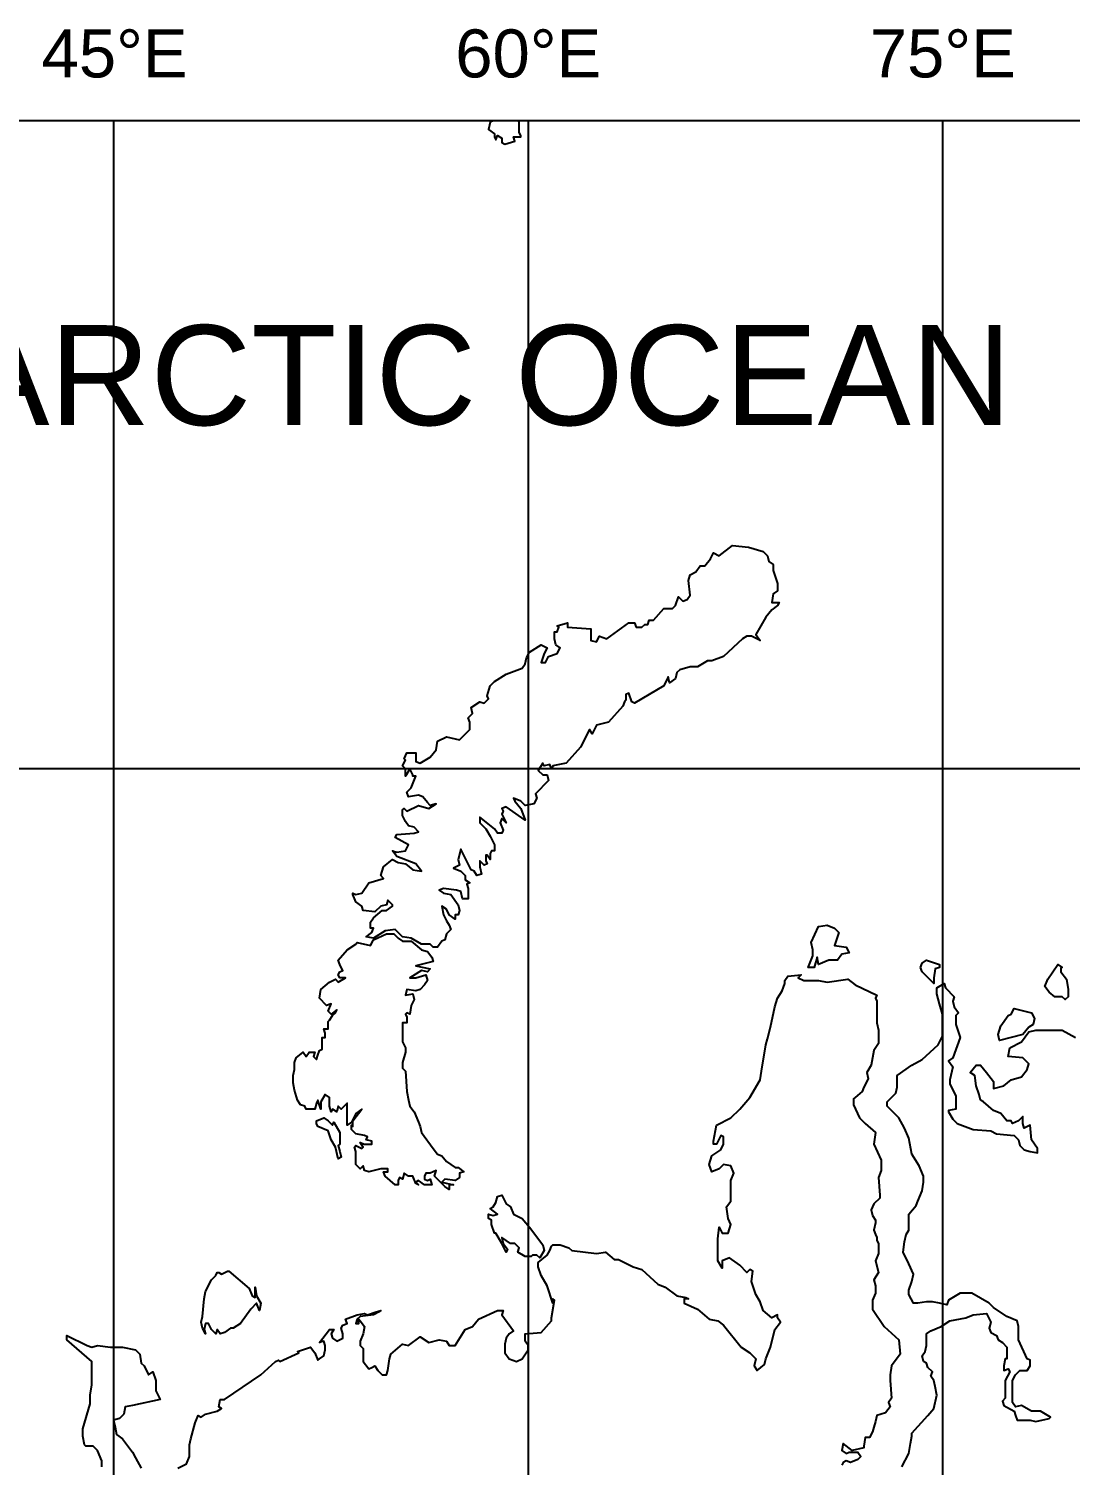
# Model space of a CAD drawing. Header units: millimetres. Extents: x 1844 to 27622, y 2629 to 17869.
# Drawn here: x 17607 to 20211, y 14278 to 17869 of the extents above; entities that cross this region are included whole.
import ezdxf

# ---------------------------------------------------------------- set-up
doc = ezdxf.new("R2010")
doc.units = ezdxf.units.MM
for name, color, linetype in [('COUNTRY', 212, 'Continuous'), ('FRAME', 252, 'Continuous'), ('OCEAN NAMES', 7, 'Continuous'), ('经纬度标注', 7, 'Continuous'), ('网格线', 251, 'Continuous')]:
    doc.layers.add(name, color=color, linetype=linetype)
doc.styles.add('ARIAL', font='arial.ttf')

msp = doc.modelspace()

# ---------------------------------------------------------------- linework, layer by layer
at = {"layer": 'COUNTRY', "linetype": 'Continuous', "lineweight": -3}
for points in [[(18767.7, 17638.9), (18760.4, 17635.2), (18756.7, 17617), (18771.3, 17606), (18771.3, 17598.8), (18775, 17591.5), (18778.6, 17602.4), (18789.6, 17595.1), (18789.6, 17587.8), (18789.6, 17584.2), (18796.9, 17580.5), (18822.4, 17587.8), (18818.8, 17598.8), (18837, 17598.8), (18837, 17602.4), (18833.4, 17609.7), (18833.4, 17635.2), (18829.7, 17638.9)], [(18417.3, 15704.6), (18417.3, 15708.2), (18424.6, 15704.6), (18439.2, 15708.2), (18457.5, 15733.8), (18494, 15744.7), (18486.7, 15752), (18494, 15773.9), (18515.9, 15792.2), (18530.5, 15784.9), (18548.7, 15781.2), (18567, 15766.6), (18588.9, 15763), (18574.3, 15781.2), (18526.8, 15799.5), (18515.9, 15814.1), (18526.8, 15810.4), (18548.7, 15814.1), (18556, 15828.7), (18523.2, 15846.9), (18526.8, 15854.2), (18570.6, 15857.9), (18581.6, 15861.5), (18570.6, 15872.5), (18556, 15876.1), (18548.7, 15887.1), (18541.4, 15901.7), (18541.4, 15916.3), (18545.1, 15919.9), (18552.4, 15912.6), (18581.6, 15927.2), (18607.1, 15919.9), (18625.4, 15930.9), (18610.8, 15927.2), (18603.5, 15934.5), (18592.5, 15949.1), (18581.6, 15952.8), (18556, 15949.1), (18552.4, 15960.1), (18563.3, 15971), (18574.3, 16000.2), (18567, 16000.2), (18567, 16003.9), (18559.7, 16018.5), (18548.7, 16000.2), (18548.7, 16018.5), (18541.4, 16025.8), (18548.7, 16040.4), (18545.1, 16044), (18552.4, 16058.6), (18574.3, 16058.6), (18574.3, 16036.7), (18585.2, 16033.1), (18610.8, 16047.7), (18625.4, 16065.9), (18629, 16087.8), (18650.9, 16098.8), (18683.7, 16091.5), (18709.3, 16117), (18709.3, 16135.2), (18705.6, 16146.2), (18716.6, 16157.1), (18712.9, 16171.7), (18734.8, 16186.3), (18745.8, 16182.7), (18756.7, 16193.6), (18753.1, 16200.9), (18760.4, 16226.5), (18771.3, 16237.4), (18800.5, 16255.7), (18840.7, 16270.3), (18848, 16281.2), (18851.6, 16295.8), (18858.9, 16310.4), (18888.1, 16328.7), (18902.7, 16321.4), (18895.4, 16306.8), (18888.1, 16284.9), (18899.1, 16284.9), (18906.4, 16299.5), (18928.3, 16306.8), (18935.6, 16321.4), (18924.6, 16328.7), (18921, 16343.3), (18921, 16361.5), (18928.3, 16361.5), (18931.9, 16372.5), (18928.3, 16376.1), (18953.8, 16383.4), (18953.8, 16372.5), (19012.2, 16368.8), (19012.2, 16339.6), (19026.8, 16336), (19034.1, 16350.6), (19052.4, 16343.3), (19107.1, 16383.4), (19121.7, 16383.4), (19125.4, 16372.5), (19129, 16372.5), (19140, 16372.5), (19147.3, 16379.8), (19154.6, 16379.8), (19158.2, 16390.7), (19169.2, 16390.7), (19194.7, 16419.9), (19216.6, 16419.9), (19223.9, 16427.2), (19231.2, 16449.1), (19242.1, 16438.2), (19253.1, 16441.8), (19260.4, 16452.8), (19256.7, 16489.3), (19260.4, 16503.9), (19275, 16511.2), (19285.9, 16525.8), (19296.9, 16525.8), (19311.5, 16544), (19318.8, 16558.6), (19333.4, 16551.3), (19366.2, 16576.9), (19406.4, 16573.2), (19442.9, 16562.3), (19453.8, 16551.3), (19457.5, 16536.7), (19468.4, 16529.4), (19468.4, 16514.8), (19479.4, 16482), (19479.4, 16463.7), (19468.4, 16456.4), (19464.8, 16434.5), (19483, 16434.5), (19479.4, 16427.2), (19464.8, 16416.3), (19450.2, 16398), (19424.6, 16354.2), (19435.6, 16339.6), (19413.7, 16350.6), (19402.7, 16350.6), (19391.8, 16343.3), (19344.3, 16299.5), (19315.1, 16288.5), (19304.2, 16288.5), (19278.6, 16273.9), (19260.4, 16273.9), (19234.8, 16266.6), (19227.5, 16259.3), (19223.9, 16244.7), (19209.3, 16233.8), (19205.6, 16248.4), (19194.7, 16226.5), (19121.7, 16182.7), (19114.4, 16186.3), (19107.1, 16208.2), (19099.8, 16204.6), (19099.8, 16190), (19096.2, 16186.3), (19092.5, 16175.4), (19056, 16135.2), (19026.8, 16127.9), (19015.9, 16106), (19008.6, 16117), (18986.7, 16073.2), (18950.2, 16033.1), (18917.3, 16025.8), (18913.7, 16018.5), (18910, 16029.4), (18895.4, 16025.8), (18891.8, 16033.1), (18880.8, 16014.8), (18891.8, 16003.9), (18902.7, 16003.9), (18906.4, 15989.3), (18873.5, 15956.4), (18877.2, 15945.5), (18869.9, 15930.9), (18848, 15927.2), (18837, 15938.2), (18818.8, 15945.5), (18822.4, 15938.2), (18837, 15919.9), (18848, 15890.7), (18800.5, 15923.6), (18789.6, 15919.9), (18793.2, 15912.6), (18789.6, 15905.3), (18796.9, 15890.7), (18800.5, 15883.4), (18789.6, 15894.4), (18785.9, 15883.4), (18793.2, 15865.2), (18789.6, 15857.9), (18778.6, 15857.9), (18771.3, 15868.8), (18734.8, 15898), (18734.8, 15883.4), (18749.4, 15868.8), (18760.4, 15850.6), (18771.3, 15828.7), (18771.3, 15814.1), (18764, 15814.1), (18760.4, 15806.8), (18760.4, 15792.2), (18753.1, 15803.1), (18749.4, 15803.1), (18749.4, 15788.5), (18753.1, 15781.2), (18745.8, 15777.6), (18734.8, 15788.5), (18734.8, 15773.9), (18738.5, 15755.7), (18727.5, 15752), (18720.2, 15763), (18712.9, 15766.6), (18705.6, 15781.2), (18687.4, 15817.7), (18680.1, 15792.2), (18683.7, 15777.6), (18669.2, 15770.3), (18687.4, 15763), (18698.3, 15752), (18698.3, 15741.1), (18709.3, 15733.8), (18702, 15730.1), (18705.6, 15719.2), (18705.6, 15708.2), (18705.6, 15693.6), (18691, 15693.6), (18687.4, 15711.9), (18676.4, 15715.5), (18643.6, 15719.2), (18632.7, 15715.5), (18643.6, 15708.2), (18661.9, 15704.6), (18680.1, 15679), (18683.7, 15664.4), (18680.1, 15653.5), (18672.8, 15653.5), (18672.8, 15642.5), (18658.2, 15653.5), (18650.9, 15668.1), (18640, 15675.4), (18643.6, 15653.5), (18650.9, 15638.9), (18658.2, 15627.9), (18661.9, 15617), (18650.9, 15606), (18647.3, 15591.5), (18640, 15587.8), (18629, 15573.2), (18618.1, 15573.2), (18610.8, 15580.5), (18588.9, 15580.5), (18563.3, 15595.1), (18541.4, 15598.8), (18523.2, 15617), (18497.6, 15613.3), (18468.4, 15595.1), (18450.2, 15598.8), (18464.8, 15609.7), (18468.4, 15620.6), (18461.1, 15620.6), (18461.1, 15635.2), (18468.4, 15646.2), (18490.3, 15664.4), (18501.3, 15664.4), (18515.9, 15675.4), (18515.9, 15679), (18504.9, 15690), (18501.3, 15679), (18486.7, 15675.4), (18472.1, 15660.8), (18442.9, 15664.4), (18439.2, 15675.4), (18424.6, 15686.3), (18417.3, 15704.6)], [(19563.3, 15522.1), (19556, 15522.1), (19567, 15551.3), (19567, 15565.9), (19563.3, 15584.2), (19581.6, 15624.3), (19603.5, 15627.9), (19621.7, 15620.6), (19632.7, 15609.7), (19621.7, 15576.9), (19650.9, 15573.2), (19658.2, 15558.6), (19640, 15555), (19629, 15540.4), (19607.1, 15540.4), (19581.6, 15529.4), (19577.9, 15547.7), (19570.6, 15522.1), (19563.3, 15522.1)], [(18424.6, 15580.5), (18428.3, 15584.2), (18461.1, 15576.9), (18468.4, 15591.5), (18501.3, 15606), (18519.5, 15606), (18530.5, 15595.1), (18541.4, 15587.8), (18563.3, 15587.8), (18588.9, 15565.9), (18603.5, 15562.3), (18614.4, 15547.7), (18618.1, 15536.7), (18574.3, 15525.8), (18610.8, 15518.5), (18603.5, 15511.2), (18588.9, 15514.8), (18559.7, 15496.6), (18574.3, 15496.6), (18599.8, 15503.9), (18603.5, 15489.3), (18596.2, 15478.3), (18585.2, 15467.4), (18574.3, 15463.7), (18552.4, 15467.4), (18548.7, 15452.8), (18567, 15456.4), (18570.6, 15441.8), (18563.3, 15427.2), (18559.7, 15405.3), (18552.4, 15409), (18548.7, 15405.3), (18552.4, 15398), (18552.4, 15383.4), (18541.4, 15383.4), (18541.4, 15368.8), (18541.4, 15354.2), (18541.4, 15336), (18548.7, 15321.4), (18548.7, 15310.4), (18541.4, 15284.9), (18541.4, 15270.3), (18548.7, 15263), (18552.4, 15211.9), (18556, 15190), (18559.7, 15175.4), (18570.6, 15160.8), (18581.6, 15135.2), (18585.2, 15124.3), (18588.9, 15109.7), (18618.1, 15069.6), (18629, 15055), (18640, 15051.3), (18650.9, 15036.7), (18672.8, 15022.1), (18680.1, 15022.1), (18694.7, 15011.2), (18683.7, 15007.5), (18683.7, 14996.6), (18672.8, 14989.3), (18647.3, 14992.9), (18640, 14985.6), (18669.2, 14978.3), (18658.2, 14978.3), (18658.2, 14967.4), (18647.3, 14974.7), (18629, 14992.9), (18621.7, 15000.2), (18625.4, 15014.8), (18610.8, 15007.5), (18599.8, 15007.5), (18596.2, 15000.2), (18596.2, 14992.9), (18603.5, 14989.3), (18610.8, 14992.9), (18614.4, 14978.3), (18596.2, 14978.3), (18581.6, 14989.3), (18574.3, 14985.6), (18581.6, 14978.3), (18574.3, 14982), (18567, 15000.2), (18556, 15000.2), (18545.1, 15007.5), (18541.4, 14992.9), (18534.1, 14996.6), (18530.5, 14989.3), (18530.5, 14978.3), (18523.2, 14978.3), (18497.6, 15000.2), (18494, 15011.2), (18504.9, 15011.2), (18504.9, 15018.5), (18486.7, 15018.5), (18457.5, 15011.2), (18446.5, 15014.8), (18442.9, 15025.8), (18435.6, 15018.5), (18428.3, 15025.8), (18424.6, 15029.4), (18424.6, 15040.4), (18424.6, 15055), (18424.6, 15062.3), (18421, 15073.2), (18424.6, 15076.9), (18439.2, 15069.6), (18442.9, 15073.2), (18435.6, 15084.2), (18446.5, 15080.5), (18464.8, 15080.5), (18464.8, 15087.8), (18450.2, 15091.5), (18453.8, 15098.8), (18446.5, 15102.4), (18424.6, 15106), (18413.7, 15117), (18413.7, 15127.9), (18417.3, 15124.3), (18417.3, 15138.9), (18439.2, 15168.1), (18424.6, 15157.1), (18413.7, 15135.2), (18402.7, 15127.9), (18402.7, 15146.2), (18402.7, 15157.1), (18402.7, 15171.7), (18402.7, 15182.7), (18388.1, 15168.1), (18380.8, 15175.4), (18377.2, 15160.8), (18366.2, 15168.1), (18362.6, 15160.8), (18358.9, 15175.4), (18358.9, 15197.3), (18348, 15204.6), (18337, 15186.3), (18337, 15168.1), (18329.7, 15190), (18326.1, 15182.7), (18322.4, 15168.1), (18307.8, 15168.1), (18300.5, 15168.1), (18296.9, 15175.4), (18285.9, 15179), (18278.6, 15190), (18271.3, 15215.5), (18267.7, 15233.8), (18267.7, 15252), (18271.3, 15266.6), (18271.3, 15284.9), (18275, 15295.8), (18293.2, 15310.4), (18300.5, 15299.5), (18307.8, 15310.4), (18322.4, 15310.4), (18318.8, 15299.5), (18326.1, 15292.2), (18329.7, 15303.1), (18333.4, 15314.1), (18340.7, 15317.7), (18340.7, 15346.9), (18348, 15346.9), (18348, 15357.9), (18344.3, 15368.8), (18355.3, 15368.8), (18355.3, 15387.1), (18358.9, 15390.7), (18366.2, 15401.7), (18373.5, 15409), (18377.2, 15416.3), (18362.6, 15405.3), (18355.3, 15412.6), (18362.6, 15430.9), (18351.6, 15427.2), (18333.4, 15445.5), (18337, 15467.4), (18358.9, 15485.6), (18373.5, 15492.9), (18380.8, 15485.6), (18399.1, 15496.6), (18384.5, 15496.6), (18380.8, 15503.9), (18384.5, 15511.2), (18391.8, 15514.8), (18388.1, 15522.1), (18384.5, 15529.4), (18380.8, 15540.4), (18402.7, 15565.9), (18424.6, 15580.5)], [(19837, 15522.1), (19840.7, 15533.1), (19851.6, 15540.4), (19884.5, 15529.4), (19884.5, 15522.1), (19873.5, 15518.5), (19869.9, 15496.6), (19869.9, 15482), (19840.7, 15511.2), (19837, 15522.1)], [(20187.4, 15522.1), (20187.4, 15511.2), (20202, 15492.9), (20205.6, 15467.4), (20205.6, 15449.1), (20198.3, 15441.8), (20191, 15449.1), (20172.8, 15449.1), (20158.2, 15460.1), (20147.3, 15474.7), (20154.6, 15492.9), (20180.1, 15529.4), (20191, 15522.1), (20187.4, 15522.1)], [(17979.4, 14270.3), (18001.3, 14281.2), (18008.6, 14299.5), (18008.6, 14328.7), (18012.2, 14343.3), (18023.2, 14383.4), (18030.5, 14401.7), (18037.8, 14398), (18048.7, 14405.3), (18077.9, 14412.6), (18088.9, 14419.9), (18081.6, 14423.6), (18085.2, 14441.8), (18096.2, 14441.8), (18187.4, 14503.9), (18223.9, 14536.7), (18231.2, 14540.4), (18234.8, 14536.7), (18282.3, 14558.6), (18278.6, 14562.3), (18311.5, 14573.2), (18322.4, 14558.6), (18329.7, 14540.4), (18333.4, 14544), (18344.3, 14551.3), (18348, 14565.9), (18348, 14576.9), (18344.3, 14587.8), (18333.4, 14584.2), (18358.9, 14617), (18369.9, 14617), (18362.6, 14606), (18366.2, 14595.1), (18377.2, 14587.8), (18391.8, 14595.1), (18391.8, 14606), (18388.1, 14620.6), (18391.8, 14627.9), (18402.7, 14631.6), (18399.1, 14642.5), (18428.3, 14653.5), (18446.5, 14657.1), (18453.8, 14653.5), (18475.7, 14660.8), (18486.7, 14664.4), (18483, 14660.8), (18468.4, 14653.5), (18435.6, 14649.8), (18428.3, 14642.5), (18424.6, 14631.6), (18431.9, 14631.6), (18431.9, 14642.5), (18435.6, 14638.9), (18446.5, 14624.3), (18442.9, 14606), (18435.6, 14587.8), (18435.6, 14576.9), (18442.9, 14569.6), (18442.9, 14536.7), (18457.5, 14518.5), (18464.8, 14522.1), (18472.1, 14525.8), (18479.4, 14514.8), (18490.3, 14503.9), (18501.3, 14503.9), (18504.9, 14514.8), (18508.6, 14544), (18512.2, 14555), (18541.4, 14580.5), (18556, 14576.9), (18585.2, 14598.8), (18607.1, 14584.2), (18632.7, 14591.5), (18650.9, 14587.8), (18658.2, 14576.9), (18672.8, 14576.9), (18698.3, 14617), (18716.6, 14624.3), (18731.2, 14642.5), (18778.6, 14664.4), (18793.2, 14664.4), (18789.6, 14653.5), (18818.8, 14613.3), (18807.8, 14606), (18800.5, 14595.1), (18796.9, 14580.5), (18796.9, 14558.6), (18807.8, 14544), (18826.1, 14536.7), (18840.7, 14544), (18855.3, 14565.9), (18855.3, 14576.9), (18848, 14587.8), (18848, 14606), (18888.1, 14609.7), (18913.7, 14638.9), (18913.7, 14646.2), (18921, 14690), (18917.3, 14693.6), (18917.3, 14682.7), (18902.7, 14726.5), (18888.1, 14752), (18880.8, 14773.9), (18880.8, 14784.9), (18902.7, 14803.1), (18910, 14814.1), (18913.7, 14825), (18917.3, 14828.7), (18935.6, 14828.7), (18957.5, 14821.4), (18964.8, 14814.1), (19026.8, 14806.8), (19048.7, 14810.4), (19070.6, 14792.2), (19081.6, 14792.2), (19118.1, 14773.9), (19140, 14766.6), (19180.1, 14730.1), (19198.3, 14722.8), (19227.5, 14700.9), (19249.4, 14697.3), (19256.7, 14693.6), (19245.8, 14693.6), (19245.8, 14682.7), (19278.6, 14668.1), (19307.8, 14642.5), (19329.7, 14638.9), (19344.3, 14627.9), (19388.1, 14573.2), (19410, 14558.6), (19424.6, 14544), (19421, 14525.8), (19428.3, 14514.8), (19446.5, 14529.4), (19450.2, 14544), (19461.1, 14573.2), (19472.1, 14617), (19486.7, 14635.2), (19479.4, 14646.2), (19479.4, 14653.5), (19464.8, 14646.2), (19442.9, 14664.4), (19435.6, 14686.3), (19424.6, 14704.6), (19413.7, 14737.4), (19417.3, 14763), (19410, 14766.6), (19402.7, 14759.3), (19384.5, 14777.6), (19358.9, 14795.8), (19340.7, 14788.5), (19340.7, 14770.3), (19329.7, 14788.5), (19329.7, 14843.3), (19333.4, 14872.5), (19340.7, 14857.9), (19355.3, 14857.9), (19362.6, 14879.8), (19355.3, 14894.4), (19351.6, 14923.6), (19362.6, 14938.2), (19362.6, 14989.3), (19369.9, 15007.5), (19362.6, 15025.8), (19344.3, 15029.4), (19333.4, 15018.5), (19315.1, 15011.2), (19307.8, 15029.4), (19315.1, 15051.3), (19337, 15065.9), (19344.3, 15080.5), (19344.3, 15098.8), (19337, 15102.4), (19326.1, 15080.5), (19318.8, 15080.5), (19318.8, 15087.8), (19326.1, 15127.9), (19362.6, 15146.2), (19384.5, 15168.1), (19410, 15197.3), (19435.6, 15241.1), (19439.2, 15263), (19450.2, 15328.7), (19453.8, 15343.3), (19461.1, 15372.5), (19472.1, 15423.6), (19479.4, 15445.5), (19490.3, 15463.7), (19497.6, 15482), (19497.6, 15489.3), (19504.9, 15500.2), (19537.8, 15503.9), (19530.5, 15496.6), (19545.1, 15489.3), (19581.6, 15489.3), (19603.5, 15485.6), (19654.6, 15492.9), (19672.8, 15478.3), (19727.5, 15452.8), (19727.5, 15452.8), (19723.9, 15445.5), (19727.5, 15438.2), (19727.5, 15409), (19727.5, 15383.4), (19731.2, 15365.2), (19731.2, 15332.3), (19720.2, 15314.1), (19712.9, 15277.6), (19702, 15259.3), (19705.6, 15244.7), (19702, 15237.4), (19694.7, 15222.8), (19691, 15211.9), (19672.8, 15197.3), (19669.2, 15193.6), (19669.2, 15179), (19683.7, 15146.2), (19698.3, 15131.6), (19723.9, 15109.7), (19720.2, 15080.5), (19738.5, 15040.4), (19738.5, 15014.8), (19731.2, 14996.6), (19734.8, 14952.8), (19734.8, 14945.5), (19720.2, 14930.9), (19712.9, 14916.3), (19716.6, 14901.7), (19723.9, 14890.7), (19723.9, 14883.4), (19720.2, 14865.2), (19723.9, 14854.2), (19727.5, 14846.9), (19727.5, 14839.6), (19731.2, 14832.3), (19731.2, 14806.8), (19723.9, 14788.5), (19731.2, 14759.3), (19720.2, 14741.1), (19723.9, 14726.5), (19723.9, 14708.2), (19716.6, 14690), (19716.6, 14668.1), (19745.8, 14624.3), (19782.3, 14591.5), (19785.9, 14555), (19764, 14525.8), (19760.4, 14503.9), (19760.4, 14489.3), (19764, 14445.5), (19756.7, 14434.5), (19760.4, 14423.6), (19749.4, 14409), (19727.5, 14401.7), (19723.9, 14387.1), (19720.2, 14372.5), (19716.6, 14361.5), (19709.3, 14346.9), (19698.3, 14346.9), (19694.7, 14325), (19694.7, 14321.4), (19665.5, 14314.1), (19643.6, 14332.3), (19640, 14314.1), (19650.9, 14306.8), (19658.2, 14310.4), (19680.1, 14310.4), (19687.4, 14299.5), (19680.1, 14292.2), (19661.9, 14284.9), (19650.9, 14288.5), (19643.6, 14284.9), (19640, 14277.6)], [(19789.6, 14273.9), (19807.8, 14306.8), (19811.5, 14332.3), (19815.1, 14350.6), (19815.1, 14357.9), (19855.3, 14401.7), (19869.9, 14419.9), (19877.2, 14452.8), (19873.5, 14474.7), (19869.9, 14489.3), (19862.6, 14500.2), (19866.2, 14511.2), (19855.3, 14522.1), (19851.6, 14533.1), (19844.3, 14536.7), (19840.7, 14551.3), (19848, 14562.3), (19851.6, 14576.9), (19851.6, 14595.1), (19851.6, 14606), (19862.6, 14613.3), (19888.1, 14624.3), (19910, 14638.9), (19950.2, 14646.2), (19968.4, 14653.5), (20001.3, 14657.1), (20012.2, 14635.2), (20008.6, 14620.6), (20012.2, 14609.7), (20026.8, 14602.4), (20030.5, 14591.5), (20041.4, 14584.2), (20052.4, 14573.2), (20052.4, 14565.9), (20052.4, 14555), (20052.4, 14544), (20048.7, 14544), (20045.1, 14525.8), (20045.1, 14514.8), (20056, 14518.5), (20059.7, 14511.2), (20048.7, 14489.3), (20048.7, 14471), (20048.7, 14456.4), (20048.7, 14445.5), (20041.4, 14438.2), (20045.1, 14427.2), (20070.6, 14412.6), (20074.3, 14401.7), (20077.9, 14390.7), (20110.8, 14390.7), (20125.4, 14387.1), (20158.2, 14394.4), (20161.9, 14398), (20136.3, 14412.6), (20114.4, 14412.6), (20088.9, 14427.2), (20074.3, 14423.6), (20067, 14434.5), (20067, 14456.4), (20067, 14489.3), (20074.3, 14503.9), (20085.2, 14514.8), (20103.5, 14514.8), (20110.8, 14525.8), (20110.8, 14540.4), (20103.5, 14544), (20081.6, 14591.5), (20081.6, 14606), (20081.6, 14624.3), (20077.9, 14638.9), (20052.4, 14649.8), (20019.5, 14671.7), (20008.6, 14682.7), (19964.8, 14708.2), (19935.6, 14708.2), (19906.4, 14690), (19902.7, 14679), (19884.5, 14682.7), (19866.2, 14686.3), (19851.6, 14686.3), (19829.7, 14682.7), (19818.8, 14682.7), (19807.8, 14704.6), (19807.8, 14715.5), (19815.1, 14737.4), (19818.8, 14755.7), (19807.8, 14781.2), (19793.2, 14810.4), (19796.9, 14836), (19800.5, 14854.2), (19807.8, 14865.2), (19807.8, 14887.1), (19807.8, 14905.3), (19826.1, 14927.2), (19829.7, 14938.2), (19840.7, 14963.7), (19844.3, 14985.6), (19844.3, 15000.2), (19833.4, 15025.8), (19815.1, 15055), (19807.8, 15095.1), (19796.9, 15120.6), (19782.3, 15146.2), (19753.1, 15175.4), (19753.1, 15186.3), (19775, 15208.2), (19778.6, 15222.8), (19778.6, 15233.8), (19778.6, 15252), (19815.1, 15277.6), (19840.7, 15292.2), (19880.8, 15328.7), (19891.8, 15350.6), (19891.8, 15405.3), (19884.5, 15430.9), (19877.2, 15456.4), (19877.2, 15471), (19895.4, 15482), (19899.1, 15471), (19921, 15449.1), (19917.3, 15438.2), (19921, 15423.6), (19931.9, 15409), (19924.6, 15401.7), (19924.6, 15379.8), (19935.6, 15346.9), (19917.3, 15295.8), (19906.4, 15288.5), (19917.3, 15273.9), (19910, 15241.1), (19910, 15230.1), (19924.6, 15200.9), (19924.6, 15175.4), (19924.6, 15168.1), (19906.4, 15164.4), (19906.4, 15160.8), (19917.3, 15142.5), (19928.3, 15131.6), (19968.4, 15117), (20012.2, 15113.3), (20026.8, 15106), (20070.6, 15102.4), (20081.6, 15091.5), (20085.2, 15076.9), (20096.2, 15065.9), (20110.8, 15062.3), (20129, 15058.6), (20129, 15069.6), (20114.4, 15091.5), (20110.8, 15127.9), (20096.2, 15120.6), (20092.5, 15131.6), (20092.5, 15149.8), (20081.6, 15138.9), (20067, 15131.6), (20063.3, 15138.9), (20052.4, 15138.9), (20037.8, 15157.1), (20019.5, 15164.4), (19994, 15186.3), (19986.7, 15190), (19983, 15204.6), (19975.7, 15226.5), (19972.1, 15252), (19961.1, 15259.3), (19975.7, 15277.6), (19986.7, 15277.6), (20001.3, 15259.3), (20019.5, 15237.4), (20019.5, 15219.2), (20045.1, 15226.5), (20063.3, 15241.1), (20088.9, 15248.4), (20103.5, 15266.6), (20107.1, 15281.2), (20092.5, 15295.8), (20056, 15299.5), (20059.7, 15321.4), (20088.9, 15336), (20107.1, 15361.5), (20125.4, 15365.2), (20191, 15365.2), (20223.9, 15346.9)], [(20056, 15401.7), (20063.3, 15405.3), (20070.6, 15419.9), (20114.4, 15409), (20121.7, 15394.4), (20118.1, 15379.8), (20107.1, 15372.5), (20092.5, 15354.2), (20034.1, 15339.6), (20030.5, 15354.2), (20037.8, 15376.1), (20056, 15401.7)], [(18326.1, 15131.6), (18326.1, 15138.9), (18344.3, 15146.2), (18355.3, 15138.9), (18366.2, 15127.9), (18369.9, 15135.2), (18384.5, 15109.7), (18384.5, 15098.8), (18384.5, 15080.5), (18380.8, 15076.9), (18384.5, 15062.3), (18388.1, 15047.7), (18380.8, 15044), (18373.5, 15073.2), (18362.6, 15091.5), (18355.3, 15113.3), (18329.7, 15124.3), (18326.1, 15131.6)], [(18775, 14857.9), (18771.3, 14857.9), (18764, 14879.8), (18764, 14890.7), (18756.7, 14894.4), (18756.7, 14905.3), (18767.7, 14901.7), (18778.6, 14905.3), (18760.4, 14919.9), (18767.7, 14923.6), (18775, 14934.5), (18778.6, 14949.1), (18789.6, 14952.8), (18800.5, 14930.9), (18811.5, 14923.6), (18818.8, 14905.3), (18840.7, 14894.4), (18858.9, 14872.5), (18891.8, 14828.7), (18895.4, 14814.1), (18884.5, 14795.8), (18877.2, 14803.1), (18866.2, 14803.1), (18862.6, 14799.5), (18848, 14799.5), (18829.7, 14810.4), (18833.4, 14821.4), (18822.4, 14832.3), (18811.5, 14832.3), (18789.6, 14846.9), (18793.2, 14832.3), (18804.2, 14817.7), (18800.5, 14810.4), (18789.6, 14832.3), (18775, 14857.9)], [(18074.3, 14752), (18077.9, 14759.3), (18081.6, 14759.3), (18088.9, 14755.7), (18103.5, 14763), (18107.1, 14763), (18158.2, 14719.2), (18165.5, 14700.9), (18172.8, 14697.3), (18172.8, 14722.8), (18176.4, 14700.9), (18187.4, 14682.7), (18183.7, 14664.4), (18176.4, 14682.7), (18161.9, 14668.1), (18136.3, 14631.6), (18118.1, 14620.6), (18110.8, 14620.6), (18096.2, 14609.7), (18085.2, 14606), (18077.9, 14617), (18074.3, 14606), (18063.3, 14617), (18056, 14631.6), (18048.7, 14631.6), (18045.1, 14617), (18048.7, 14606), (18041.4, 14620.6), (18037.8, 14635.2), (18041.4, 14649.8), (18045.1, 14693.6), (18048.7, 14711.9), (18063.3, 14741.1), (18074.3, 14752)], [(17789.6, 14273.9), (17789.6, 14288.5), (17778.6, 14314.1), (17767.7, 14325), (17749.4, 14325), (17745.8, 14328.7), (17742.1, 14350.6), (17742.1, 14368.8), (17760.4, 14430.9), (17760.4, 14452.8), (17764, 14478.3), (17764, 14496.6), (17764, 14536.7), (17702, 14591.5), (17702, 14602.4), (17753.1, 14576.9), (17764, 14573.2), (17778.6, 14576.9), (17811.5, 14573.2), (17840.7, 14573.2), (17873.5, 14565.9), (17884.5, 14555), (17888.1, 14533.1), (17895.4, 14525.8), (17906.4, 14503.9), (17917.3, 14511.2), (17924.6, 14489.3), (17924.6, 14463.7), (17935.6, 14441.8), (17866.2, 14427.2), (17848, 14423.6), (17844.3, 14405.3), (17833.4, 14394.4), (17818.8, 14390.7), (17822.4, 14372.5), (17826.1, 14354.2), (17840.7, 14343.3), (17866.2, 14310.4), (17873.5, 14295.8), (17888.1, 14270.3)]]:
    msp.add_lwpolyline(points, dxfattribs=at)
at = {"layer": 'FRAME', "linetype": 'Continuous'}
msp.add_lwpolyline([(27147.3, 17638.9), (2271.3, 17638.9), (2271.3, 2828.7), (27147.3, 2828.7), (27147.3, 17638.9)], dxfattribs=at)
at = {"layer": '网格线', "linetype": 'Continuous'}
for points in [[(17818.8, 17638.9), (17818.8, 2828.7)], [(18855.3, 17638.9), (18855.3, 2828.7)], [(19891.8, 17638.9), (19891.8, 2828.7)], [(27147.3, 16018.5), (2271.3, 16018.5)]]:
    msp.add_lwpolyline(points, dxfattribs=at)

# ---------------------------------------------------------------- texts
at = {"layer": 'OCEAN NAMES', "linetype": 'Continuous', "style": 'ARIAL'}
msp.add_text('ARCTIC OCEAN', height=250, dxfattribs=at).set_placement((17425.8, 16877.9))
at = {"layer": '经纬度标注', "linetype": 'Continuous', "style": 'ARIAL'}
for s, p in [('45°E', (17638.7, 17747.2)), ('60°E', (18673.2, 17747.2)), ('75°E', (19709.7, 17747.2))]:
    msp.add_text(s, height=120, dxfattribs=at).set_placement(p)

doc.saveas('drawing.dxf')
